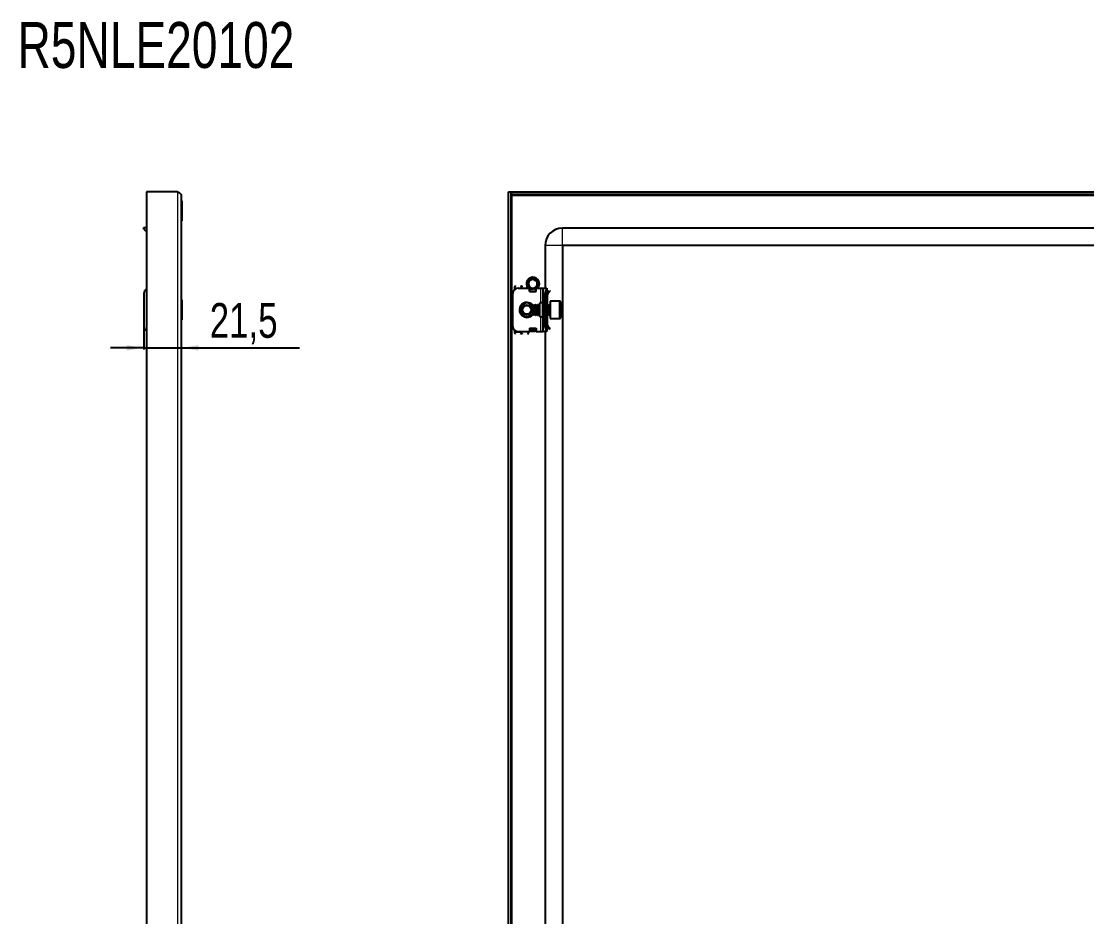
# Model space of a CAD drawing. Header units: millimetres. Extents: x -470 to 1925, y -869 to 1304.
# Drawn here: x 698 to 1311, y 789 to 1304 of the extents above; entities that cross this region are included whole.
import ezdxf

# ---------------------------------------------------------------- set-up
doc = ezdxf.new("R2010")
doc.units = ezdxf.units.MM
doc.layers.add('FORMAT', color=7, linetype='Continuous')
doc.styles.add('SLDTEXTSTYLE0', font='TXT', dxfattribs={"width": 0.75})
doc.dimstyles.new('SLDDIMSTYLE1', dxfattribs={"dimtxt": 20, "dimasz": 10, "dimexe": 0, "dimexo": 0.0625, "dimgap": 5, "dimtad": 2, "dimdec": 1, "dimrnd": 1e-09, "dimzin": 12, "dimdsep": 46, "dimtxsty": 'SLDTEXTSTYLE0', "dimsah": 1, "dimcen": 0.09, "dimadec": 0, "dimazin": 3, "dimtfac": 1, "dimtmove": 0, "dimatfit": 0, "dimfxl": 0, "dimfrac": 2, "dimtolj": 1, "dimtzin": 12, "dimarcsym": 0})

# ---------------------------------------------------------------- blocks, each defined once
blk = doc.blocks.new('_D_4')
at = {"layer": 'FORMAT'}
for p, q in [((768.38, 1128.32), (768.38, 1115)), ((768.38, 1116), (749.14, 1116)), ((768.38, 1116), (789.88, 1116)), ((789.88, 1116), (857.99, 1116))]:
    blk.add_line(p, q, dxfattribs=at)
for points in [[(768.38, 1116), (758.38, 1117.54), (758.38, 1114.46)], [(789.88, 1116), (799.88, 1114.46), (799.88, 1117.54)]]:
    blk.add_solid(points, dxfattribs=at)
at = {"layer": 'FORMAT', "insert": (806.27, 1141.78), "char_height": 20, "attachment_point": 1, "style": 'SLDTEXTSTYLE0'}
blk.add_mtext('21,5', dxfattribs=at)

msp = doc.modelspace()

# ---------------------------------------------------------------- linework, layer by layer
at = {"color": 7, "linetype": 'Continuous', "lineweight": 25}
for p, q in [((769.88, 1205.83), (769.88, -755.17)), ((787.78, 1205.83), (769.88, 1205.83)), ((789.88, 1203.73), (789.88, -753.07)), ((978.24, -755.17), (978.24, 1205.83)), ((978.24, 1205.83), (979.74, 1205.83)), ((979.74, -755.17), (979.74, 1205.83)), ((979.94, 1204.33), (979.94, 1205.83)), ((979.94, 1205.83), (1922.54, 1205.83)), ((979.94, 1204.33), (1922.54, 1204.33)), ((790.12, 1200.62), (789.88, 1200.62)), ((790.12, 1200.62), (790.12, 1189.05)), ((768.38, 1185.33), (769.88, 1185.33)), ((768.38, 1184.33), (768.38, 1185.33)), ((768.38, 1184.33), (769.38, 1183.33)), ((789.88, 1189.05), (790.12, 1189.05)), ((1438.74, 1184.83), (1009.24, 1184.83)), ((769.88, 1183.33), (769.38, 1183.33)), ((999.24, 1174.83), (999.24, 1150.33)), ((1009.24, 1174.83), (1009.24, -724.17)), ((1893.24, 1174.83), (1009.24, 1174.83)), ((989.24, 1152.92), (989.27, 1153.18)), ((989.24, 1152.72), (989.26, 1152.96)), ((989.24, 1152.92), (989.24, 1152.87)), ((989.25, 1153.13), (989.25, 1153.08)), ((989.28, 1153.34), (989.27, 1153.29)), ((989.32, 1153.53), (989.31, 1153.49)), ((989.32, 1153.53), (989.4, 1153.77)), ((989.37, 1153.72), (989.36, 1153.68)), ((990.16, 1155), (990.32, 1155.13)), ((990.62, 1155.35), (990.82, 1155.47)), ((990.79, 1155.46), (990.75, 1155.43)), ((990.79, 1155.39), (990.75, 1155.43)), ((990.79, 1155.46), (991.02, 1155.54)), ((990.97, 1155.55), (990.93, 1155.53)), ((991.17, 1155.63), (991.12, 1155.61)), ((991.17, 1155.63), (991.39, 1155.7)), ((991.36, 1155.7), (991.31, 1155.68)), ((991.55, 1155.75), (991.5, 1155.74)), ((992.44, 1155.82), (991.69, 1155.75)), ((993.05, 1155.72), (993, 1155.73)), ((993.93, 1155.31), (993.89, 1155.33)), ((994.1, 1155.18), (994.06, 1155.21)), ((994.26, 1155.05), (994.22, 1155.08)), ((994.4, 1154.91), (994.37, 1154.94)), ((994.4, 1154.91), (994.52, 1154.78)), ((994.51, 1154.79), (994.5, 1154.81)), ((994.53, 1153.7), (994.7, 1153.29)), ((768.38, 1147.33), (768.38, 1128.33)), ((980.74, 1128.33), (980.74, 1147.33)), ((981.74, 1150.58), (981.74, 1149.57)), ((983.74, 1150.33), (990.24, 1150.33)), ((989.24, 1152.72), (989.24, 1152.67)), ((989.25, 1152.52), (989.26, 1152.47)), ((989.28, 1152.33), (989.29, 1152.28)), ((989.32, 1152.15), (989.33, 1152.1)), ((989.37, 1151.97), (989.38, 1151.92)), ((989.42, 1151.79), (989.43, 1151.78)), ((990.01, 1150.82), (990.04, 1150.79)), ((990.15, 1150.68), (990.18, 1150.65)), ((990.24, 1148.33), (990.24, 1150.33)), ((990.49, 1149.51), (990.24, 1149.66)), ((990.24, 1148.33), (994.24, 1148.33)), ((990.46, 1150.42), (990.25, 1150.6)), ((990.3, 1150.54), (990.33, 1150.51)), ((990.44, 1148.33), (990.44, 1149.54)), ((990.46, 1150.42), (990.5, 1150.39)), ((990.49, 1149.95), (990.83, 1150.19)), ((990.99, 1149.95), (990.49, 1149.6)), ((990.49, 1149.6), (990.49, 1149.95)), ((990.49, 1148.68), (990.49, 1149.6)), ((990.49, 1148.33), (990.49, 1148.68)), ((990.63, 1150.3), (990.67, 1150.27)), ((990.81, 1150.19), (990.85, 1150.17)), ((990.99, 1149.95), (991.39, 1149.95)), ((991.34, 1149.97), (991.14, 1150.07)), ((991.16, 1150.03), (991.21, 1150.01)), ((991.34, 1149.97), (991.38, 1149.95)), ((991.52, 1149.92), (991.56, 1149.91)), ((992.69, 1149.87), (992.51, 1149.84)), ((992.84, 1149.89), (992.88, 1149.9)), ((993.22, 1149.99), (992.93, 1149.93)), ((993.08, 1149.95), (993.49, 1149.95)), ((993.99, 1149.6), (993.49, 1149.95)), ((993.58, 1150.24), (993.99, 1149.95)), ((993.78, 1150.25), (993.59, 1150.17)), ((993.99, 1149.95), (993.99, 1149.6)), ((994.24, 1149.66), (993.99, 1149.51)), ((993.99, 1149.6), (993.99, 1148.68)), ((993.99, 1148.68), (993.99, 1148.33)), ((994.24, 1148.33), (994.24, 1150.33)), ((994.24, 1150.33), (996.74, 1150.33)), ((994.51, 1150.86), (994.34, 1150.74)), ((994.48, 1150.9), (994.36, 1150.71)), ((995.01, 1151.71), (994.91, 1151.53)), ((995.02, 1151.71), (994.92, 1151.53)), ((995.07, 1151.85), (995.09, 1151.89)), ((995.13, 1152.03), (995.14, 1152.08)), ((995.23, 1152.63), (995.17, 1152.32)), ((995.18, 1152.22), (995.19, 1152.27)), ((995.21, 1152.43), (995.22, 1152.48)), ((995.23, 1152.63), (995.24, 1152.68)), ((995.24, 1152.83), (995.24, 1152.83)), ((996.74, 1150.33), (998.24, 1150.33)), ((998.24, 1150.33), (1000.24, 1150.33)), ((998.24, 1147.33), (998.24, 1150.33)), ((998.24, 1128.33), (998.24, 1147.33)), ((999.24, 1128.33), (999.24, 1147.33)), ((1000.24, 1150.33), (1000.24, 1149.57)), ((1000.24, 1149.57), (1000.24, 1126.09)), ((1000.24, 1149.24), (1000.45, 1149.04)), ((1000.74, 1148.33), (1000.74, 1147.87)), ((1000.82, 1147.99), (1001.8, 1148.97)), ((1001.18, 1147.64), (1000.82, 1147.99)), ((1001.18, 1147.64), (1002.15, 1148.62)), ((1001.8, 1148.97), (1002.15, 1148.62)), ((790.13, 1143.62), (789.88, 1143.62)), ((790.13, 1143.62), (790.13, 1142.9)), ((790.13, 1142.9), (790.13, 1132.05)), ((992.79, 1140.83), (992.24, 1140.28)), ((992.85, 1140.83), (992.79, 1140.83)), ((992.79, 1140.83), (992.79, 1136.21)), ((993.24, 1140.28), (992.85, 1140.83)), ((992.85, 1140.83), (992.85, 1140.36)), ((993.63, 1140.83), (993.24, 1140.28)), ((993.85, 1140.83), (993.63, 1140.83)), ((993.63, 1140.83), (993.63, 1140.36)), ((994.24, 1140.28), (993.85, 1140.83)), ((993.85, 1140.83), (993.85, 1140.36)), ((994.63, 1140.83), (994.24, 1140.28)), ((994.85, 1140.83), (994.63, 1140.83)), ((994.63, 1140.83), (994.63, 1140.36)), ((995.24, 1140.28), (994.85, 1140.83)), ((994.85, 1140.83), (994.85, 1140.36)), ((995.63, 1140.83), (995.24, 1140.28)), ((995.85, 1140.83), (995.63, 1140.83)), ((995.63, 1140.83), (995.63, 1140.36)), ((996.24, 1140.28), (995.85, 1140.83)), ((995.85, 1140.83), (995.85, 1140.36)), ((997.74, 1141.83), (996.24, 1141.83)), ((996.24, 1133.83), (996.24, 1141.83)), ((1000.74, 1146.58), (1000.24, 1146.58)), ((1000.24, 1143.08), (1000.24, 1146.58)), ((1000.74, 1143.08), (1000.24, 1143.08)), ((1000.63, 1140.83), (1000.24, 1140.28)), ((1000.85, 1140.83), (1000.63, 1140.83)), ((1000.63, 1140.83), (1000.63, 1140.36)), ((1000.74, 1143.08), (1000.74, 1146.58)), ((1000.74, 1140.83), (1000.74, 1143.08)), ((1001.24, 1140.28), (1000.85, 1140.83)), ((1000.85, 1140.83), (1000.85, 1140.36)), ((1001.63, 1140.83), (1001.24, 1140.28)), ((1001.99, 1140.83), (1001.63, 1140.83)), ((1001.63, 1140.83), (1001.63, 1140.36)), ((1007.64, 1142.83), (1002.24, 1142.83)), ((1002.24, 1142.83), (1002.24, 1135.14)), ((1008.24, 1142.23), (1008.24, 1135.46)), ((992.24, 1140.28), (992.24, 1136.51)), ((992.24, 1136.51), (992.24, 1135.38)), ((992.24, 1135.38), (992.79, 1134.83)), ((992.79, 1136.21), (992.79, 1134.83)), ((992.79, 1134.83), (992.85, 1134.83)), ((992.85, 1140.36), (992.85, 1134.83)), ((992.85, 1134.83), (993.24, 1135.38)), ((993.24, 1140.28), (993.24, 1139.89)), ((993.24, 1139.89), (993.24, 1135.38)), ((993.24, 1135.38), (993.63, 1134.83)), ((993.63, 1140.36), (993.63, 1134.83)), ((993.63, 1134.83), (993.85, 1134.83)), ((993.85, 1140.36), (993.85, 1134.83)), ((993.85, 1134.83), (994.24, 1135.38)), ((994.24, 1140.28), (994.24, 1139.89)), ((994.24, 1139.89), (994.24, 1135.38)), ((994.24, 1135.38), (994.63, 1134.83)), ((994.63, 1140.36), (994.63, 1134.83)), ((994.63, 1134.83), (994.85, 1134.83)), ((994.85, 1140.36), (994.85, 1134.83)), ((994.85, 1134.83), (995.24, 1135.38)), ((995.24, 1140.28), (995.24, 1139.89)), ((995.24, 1139.89), (995.24, 1135.38)), ((995.24, 1135.38), (995.63, 1134.83)), ((995.63, 1140.36), (995.63, 1134.83)), ((995.63, 1134.83), (995.85, 1134.83)), ((995.85, 1140.36), (995.85, 1134.83)), ((995.85, 1134.83), (996.24, 1135.38)), ((1000.24, 1135.38), (1000.63, 1134.83)), ((1000.63, 1140.36), (1000.63, 1134.83)), ((1000.63, 1134.83), (1000.85, 1134.83)), ((1000.74, 1132.58), (1000.74, 1134.83)), ((1000.85, 1140.36), (1000.85, 1134.83)), ((1000.85, 1134.83), (1001.24, 1135.38)), ((1001.24, 1140.28), (1001.24, 1139.89)), ((1001.24, 1139.89), (1001.24, 1135.38)), ((1001.24, 1135.38), (1001.63, 1134.83)), ((1001.63, 1140.36), (1001.63, 1134.83)), ((1001.63, 1134.83), (1001.99, 1134.83)), ((1002.24, 1135.14), (1002.24, 1132.83)), ((1008.24, 1135.46), (1008.24, 1133.43)), ((789.88, 1132.05), (790.13, 1132.05)), ((996.24, 1133.83), (997.74, 1133.83)), ((998.24, 1125.33), (998.24, 1128.33)), ((1000.24, 1129.08), (1000.24, 1132.58)), ((1000.24, 1132.58), (1000.74, 1132.58)), ((1000.74, 1129.08), (1000.24, 1129.08)), ((1000.74, 1129.08), (1000.74, 1132.58)), ((1002.24, 1132.83), (1007.64, 1132.83)), ((981.74, 1126.09), (981.74, 1125.08)), ((983.74, 1125.33), (990.24, 1125.33)), ((989.74, 1125.33), (989.74, 1125.08)), ((990.24, 1127.33), (990.24, 1125.33)), ((990.24, 1127.33), (994.24, 1127.33)), ((990.24, 1125.45), (990.44, 1125.45)), ((990.44, 1125.45), (990.44, 1127.33)), ((990.49, 1126.98), (990.49, 1127.33)), ((990.49, 1126.06), (990.49, 1126.98)), ((990.49, 1125.71), (990.49, 1126.06)), ((990.49, 1126.06), (990.99, 1125.71)), ((990.99, 1125.36), (990.49, 1125.71)), ((990.99, 1125.71), (990.99, 1125.36)), ((993.49, 1125.71), (990.99, 1125.71)), ((993.49, 1125.36), (990.99, 1125.36)), ((993.49, 1125.71), (993.99, 1126.06)), ((993.49, 1125.36), (993.49, 1125.71)), ((993.99, 1125.71), (993.49, 1125.36)), ((993.99, 1127.33), (993.99, 1126.98)), ((993.99, 1126.98), (993.99, 1126.06)), ((993.99, 1126.06), (993.99, 1125.71)), ((994.24, 1127.33), (994.24, 1125.33)), ((994.24, 1125.33), (996.74, 1125.33)), ((996.74, 1125.33), (998.24, 1125.33)), ((1000.24, 1125.33), (998.24, 1125.33)), ((999.24, 1125.33), (999.24, 550.33)), ((1000.45, 1126.62), (1000.24, 1126.42)), ((1000.24, 1126.09), (1000.24, 1125.33)), ((1000.74, 1127.33), (1000.74, 1127.72)), ((1001.18, 1128.02), (1000.82, 1127.67)), ((1000.82, 1127.67), (1001.8, 1126.69)), ((1001.18, 1128.02), (1002.15, 1127.04)), ((1001.8, 1126.69), (1002.15, 1127.04))]:
    msp.add_line(p, q, dxfattribs=at)
at = {"color": 8, "linetype": 'Continuous', "lineweight": 18}
for p, q in [((787.78, 1205.83), (787.78, -755.17)), ((980.34, -753.07), (980.34, 1203.73)), ((980.34, 1203.73), (1922.14, 1203.73)), ((1009.24, 1174.83), (1009.24, 1184.83)), ((1009.24, 1174.83), (999.24, 1174.83)), ((981.74, 1150.58), (985.74, 1150.58)), ((985.74, 1150.58), (989.24, 1150.58)), ((993.99, 1148.68), (990.49, 1148.68)), ((996.74, 1141.83), (996.74, 1150.33)), ((999.24, 1147.33), (998.24, 1147.33)), ((1000.24, 1148.83), (1000.45, 1149.04)), ((1000.24, 1148.33), (1000.74, 1148.33)), ((997.74, 1133.83), (997.74, 1141.83)), ((1001.99, 1134.83), (1001.99, 1140.83)), ((1007.64, 1135.14), (1007.64, 1142.83)), ((1007.64, 1132.83), (1007.64, 1135.14)), ((996.74, 1125.33), (996.74, 1133.83)), ((998.24, 1128.33), (999.24, 1128.33)), ((981.74, 1125.08), (985.74, 1125.08)), ((989.74, 1125.08), (985.74, 1125.08)), ((990.49, 1126.98), (993.99, 1126.98)), ((1000.24, 1127.33), (1000.74, 1127.33)), ((1000.24, 1126.83), (1000.45, 1126.62))]:
    msp.add_line(p, q, dxfattribs=at)
at = {"color": 7, "linetype": 'Continuous', "lineweight": 25}
for radius in [3, 2.76, 2.45]:
    msp.add_circle((988.74, 1137.83), radius, dxfattribs=at)
for centre, radius, start, end in [((1009.24, 1174.83), 10, 90, 180), ((992.24, 1152.83), 3.75, 0, 221.81031), ((992.24, 1152.83), 2.5, 168.59442, 228.59442), ((992.24, 1152.83), 2.5, 108.59442, 168.59442), ((992.24, 1152.83), 2.5, 75.88813, 108.59442), ((992.24, 1152.83), 3, 59.92857, 86.21929), ((992.24, 1152.83), 3, 360, 40.74374), ((992.24, 1152.83), 2.5, 348.59442, 10.51652), ((771.38, 1147.33), 3, 120, 180), ((983.74, 1147.33), 3, 90, 180), ((992.24, 1152.83), 2.5, 228.59442, 288.59442), ((992.24, 1152.83), 2.5, 288.59442, 348.59442), ((992.24, 1152.83), 3.75, 318.18969, 0), ((1002.24, 1147.33), 3, 131.81031, 180), ((999.74, 1148.33), 1, 360, 45), ((988.74, 1137.83), 4, 90, 331.04498), ((988.74, 1137.83), 4, 28.95502, 90), ((997.74, 1142.33), 0.5, 270, 0), ((1001.99, 1141.08), 0.25, 270, 0), ((1007.64, 1142.23), 0.6, 0, 90), ((1001.99, 1134.58), 0.25, 360, 90), ((771.38, 1128.33), 3, 180, 240), ((983.74, 1128.33), 3, 180, 270), ((997.74, 1133.33), 0.5, 360, 90), ((1002.24, 1128.33), 3, 180, 228.18969), ((1007.64, 1133.43), 0.6, 270, 360), ((999.74, 1127.33), 1, 315, 0)]:
    msp.add_arc(centre, radius, start, end, dxfattribs=at)
at = {"color": 8, "linetype": 'Continuous', "lineweight": 18}
for start, end in [(35.46217, 270), (270, 324.53783)]:
    msp.add_arc((988.74, 1137.83), 4.5, start, end, dxfattribs=at)
at = {"color": 7, "linetype": 'Continuous', "lineweight": 25}
for points, knots in [([(787.78, 1205.83), (788.06, 1205.65), (788.62, 1205.3), (789.32, 1204.76), (789.79, 1204.24), (789.85, 1203.9), (789.88, 1203.73)], [0, 0, 0, 0, 0.254757, 0.509649, 0.764542, 1, 1, 1, 1]), ([(979.94, 1204.72), (979.93, 1204.75), (979.79, 1205.12), (979.76, 1205.49), (979.74, 1205.83)], [0, 0, 0, 0, 0.09093, 1, 1, 1, 1]), ([(980.34, 1203.73), (980.25, 1203.91), (980.16, 1204.11), (980.09, 1204.31), (980.08, 1204.33)], [0, 0, 0, 0, 0.908361, 1, 1, 1, 1]), ([(989.24, 1152.92), (989.27, 1152.94), (989.33, 1152.97), (989.43, 1152.99), (989.52, 1153), (989.57, 1152.99), (989.59, 1152.99)], [0, 0, 0, 0, 0.2937792, 0.5589816, 0.8184942, 1, 1, 1, 1]), ([(989.46, 1152.9), (989.45, 1152.9), (989.4, 1152.91), (989.32, 1152.9), (989.27, 1152.88), (989.24, 1152.87)], [0, 0, 0, 0, 0.236131, 0.613435, 1, 1, 1, 1]), ([(989.25, 1153.13), (989.29, 1153.14), (989.35, 1153.17), (989.45, 1153.18), (989.54, 1153.18), (989.62, 1153.16), (989.68, 1153.14), (989.7, 1153.12), (989.7, 1153.12)], [0, 0, 0, 0, 0.227908, 0.430276, 0.627707, 0.816134, 0.99284, 1, 1, 1, 1]), ([(989.63, 1153.03), (989.63, 1153.03), (989.59, 1153.06), (989.52, 1153.08), (989.43, 1153.1), (989.34, 1153.1), (989.28, 1153.09), (989.25, 1153.08)], [0, 0, 0, 0, 0.050156, 0.304513, 0.55888, 0.776903, 1, 1, 1, 1]), ([(989.72, 1153.15), (989.69, 1153.17), (989.64, 1153.21), (989.55, 1153.25), (989.46, 1153.28), (989.36, 1153.29), (989.3, 1153.29), (989.27, 1153.29)], [0, 0, 0, 0, 0.19243, 0.403622, 0.614801, 0.805152, 1, 1, 1, 1]), ([(989.28, 1153.34), (989.32, 1153.34), (989.38, 1153.36), (989.48, 1153.36), (989.57, 1153.35), (989.64, 1153.32), (989.71, 1153.28), (989.74, 1153.25), (989.76, 1153.23)], [0, 0, 0, 0, 0.205811, 0.38496, 0.558827, 0.724121, 0.878934, 1, 1, 1, 1]), ([(989.74, 1153.28), (989.72, 1153.3), (989.68, 1153.35), (989.6, 1153.41), (989.51, 1153.45), (989.41, 1153.48), (989.35, 1153.49), (989.31, 1153.49)], [0, 0, 0, 0, 0.183111, 0.381533, 0.579913, 0.787111, 1, 1, 1, 1]), ([(989.32, 1153.53), (989.36, 1153.54), (989.42, 1153.55), (989.52, 1153.53), (989.6, 1153.51), (989.67, 1153.47), (989.73, 1153.42), (989.76, 1153.38), (989.77, 1153.36)], [0, 0, 0, 0, 0.207037, 0.38272, 0.55212, 0.712365, 0.86221, 1, 1, 1, 1]), ([(989.78, 1153.37), (989.77, 1153.39), (989.75, 1153.43), (989.69, 1153.5), (989.62, 1153.57), (989.54, 1153.62), (989.45, 1153.66), (989.39, 1153.67), (989.36, 1153.68)], [0, 0, 0, 0, 0.112687, 0.266978, 0.464332, 0.661607, 0.829157, 1, 1, 1, 1]), ([(989.37, 1153.66), (989.37, 1153.68), (989.39, 1153.8), (989.44, 1153.9), (989.48, 1153.98)], [0, 0, 0, 0, 0.218168, 1, 1, 1, 1]), ([(989.37, 1153.72), (989.4, 1153.72), (989.46, 1153.72), (989.55, 1153.7), (989.62, 1153.66), (989.68, 1153.61), (989.74, 1153.55), (989.77, 1153.5), (989.79, 1153.46), (989.79, 1153.44)], [0, 0, 0, 0, 0.164802, 0.328662, 0.485343, 0.633184, 0.771489, 0.900657, 1, 1, 1, 1]), ([(989.79, 1153.32), (989.78, 1153.3), (989.76, 1153.22), (989.71, 1153.12), (989.64, 1153.03), (989.57, 1152.97), (989.5, 1152.92), (989.45, 1152.89), (989.41, 1152.87), (989.4, 1152.87)], [0, 0, 0, 0, 0.1251657, 0.3367685, 0.4886747, 0.6403706, 0.7919615, 0.9435026, 1, 1, 1, 1]), ([(989.4, 1152.87), (989.41, 1152.8), (989.42, 1152.4), (989.6, 1151.73), (989.97, 1151.26), (990.14, 1151.03)], [0, 0, 0, 0, 0.108003, 0.585763, 1, 1, 1, 1]), ([(990.78, 1155.38), (990.7, 1155.33), (990.35, 1155.1), (989.86, 1154.6), (989.64, 1154.04), (989.54, 1153.8)], [0, 0, 0, 0, 0.128781, 0.613629, 1, 1, 1, 1]), ([(989.54, 1153.8), (989.54, 1153.8), (989.57, 1153.79), (989.62, 1153.76), (989.69, 1153.71), (989.73, 1153.66), (989.77, 1153.58), (989.8, 1153.48), (989.8, 1153.38), (989.79, 1153.33), (989.79, 1153.32)], [0, 0, 0, 0, 0.022761, 0.192243, 0.346896, 0.477535, 0.588677, 0.783334, 0.968624, 1, 1, 1, 1]), ([(989.81, 1153.4), (989.8, 1153.43), (989.79, 1153.49), (989.75, 1153.58), (989.7, 1153.65), (989.64, 1153.72), (989.59, 1153.77), (989.55, 1153.79), (989.54, 1153.8)], [0, 0, 0, 0, 0.182737, 0.363423, 0.543947, 0.724373, 0.904747, 1, 1, 1, 1]), ([(991.44, 1155.2), (991.43, 1155.2), (991.38, 1155.18), (991.3, 1155.17), (991.21, 1155.17), (991.12, 1155.18), (991.03, 1155.21), (990.95, 1155.24), (990.87, 1155.29), (990.81, 1155.34), (990.79, 1155.37), (990.78, 1155.38)], [0, 0, 0, 0, 0.04296, 0.1733, 0.274263, 0.401081, 0.527716, 0.654259, 0.780759, 0.936852, 1, 1, 1, 1]), ([(990.79, 1155.46), (990.82, 1155.44), (990.88, 1155.4), (990.95, 1155.33), (990.99, 1155.27), (991.01, 1155.23), (991.01, 1155.22)], [0, 0, 0, 0, 0.319514, 0.608493, 0.891527, 1, 1, 1, 1]), ([(991.08, 1155.19), (991.08, 1155.19), (991.08, 1155.23), (991.07, 1155.3), (991.04, 1155.39), (990.99, 1155.47), (990.95, 1155.51), (990.93, 1155.53)], [0, 0, 0, 0, 0.00279, 0.269575, 0.536371, 0.765499, 1, 1, 1, 1]), ([(990.97, 1155.55), (991, 1155.53), (991.06, 1155.49), (991.12, 1155.41), (991.16, 1155.33), (991.19, 1155.25), (991.19, 1155.2), (991.19, 1155.17)], [0, 0, 0, 0, 0.234253, 0.442787, 0.646465, 0.841043, 1, 1, 1, 1]), ([(991.23, 1155.17), (991.23, 1155.2), (991.24, 1155.26), (991.23, 1155.36), (991.21, 1155.45), (991.17, 1155.54), (991.14, 1155.59), (991.12, 1155.61)], [0, 0, 0, 0, 0.181695, 0.396783, 0.61186, 0.803681, 1, 1, 1, 1]), ([(991.17, 1155.63), (991.19, 1155.61), (991.24, 1155.56), (991.29, 1155.48), (991.32, 1155.39), (991.34, 1155.31), (991.34, 1155.24), (991.33, 1155.19), (991.33, 1155.18)], [0, 0, 0, 0, 0.208724, 0.39105, 0.568219, 0.73683, 0.894853, 1, 1, 1, 1]), ([(991.35, 1155.18), (991.35, 1155.19), (991.37, 1155.23), (991.38, 1155.3), (991.39, 1155.4), (991.38, 1155.5), (991.36, 1155.6), (991.33, 1155.65), (991.31, 1155.68)], [0, 0, 0, 0, 0.043388, 0.23288, 0.422274, 0.611632, 0.803279, 1, 1, 1, 1]), ([(991.36, 1155.7), (991.38, 1155.67), (991.42, 1155.62), (991.46, 1155.53), (991.48, 1155.45), (991.48, 1155.36), (991.47, 1155.29), (991.45, 1155.23), (991.44, 1155.21), (991.43, 1155.2)], [0, 0, 0, 0, 0.198483, 0.367712, 0.531083, 0.685778, 0.830503, 0.965152, 1, 1, 1, 1]), ([(991.69, 1155.75), (991.7, 1155.74), (991.72, 1155.69), (991.74, 1155.62), (991.74, 1155.53), (991.72, 1155.46), (991.68, 1155.38), (991.62, 1155.3), (991.53, 1155.23), (991.47, 1155.21), (991.44, 1155.2)], [0, 0, 0, 0, 0.098631, 0.238541, 0.378532, 0.49895, 0.601027, 0.777401, 0.9101, 1, 1, 1, 1]), ([(991.46, 1155.22), (991.47, 1155.24), (991.5, 1155.29), (991.53, 1155.38), (991.55, 1155.48), (991.55, 1155.6), (991.52, 1155.69), (991.5, 1155.74)], [0, 0, 0, 0, 0.13286, 0.29106, 0.491007, 0.69089, 1, 1, 1, 1]), ([(991.55, 1155.75), (991.56, 1155.72), (991.59, 1155.67), (991.62, 1155.59), (991.62, 1155.5), (991.62, 1155.43), (991.59, 1155.33), (991.55, 1155.27), (991.52, 1155.24)], [0, 0, 0, 0, 0.16279, 0.324686, 0.479688, 0.626058, 0.76302, 1, 1, 1, 1]), ([(991.54, 1155.25), (991.55, 1155.25), (991.58, 1155.28), (991.61, 1155.34), (991.65, 1155.42), (991.69, 1155.51), (991.7, 1155.6), (991.7, 1155.69), (991.69, 1155.73), (991.69, 1155.75)], [0, 0, 0, 0, 0.036757, 0.196192, 0.355485, 0.51469, 0.719746, 0.882005, 1, 1, 1, 1]), ([(992.85, 1155.25), (993.13, 1155.2), (993.43, 1155.15), (993.7, 1155.02), (993.7, 1155.02)], [0, 0, 0, 0, 0.965671, 1, 1, 1, 1]), ([(992.85, 1155.25), (992.94, 1155.22), (993.08, 1155.16), (993.21, 1155.09), (993.25, 1155.06)], [0, 0, 0, 0, 0.681733, 1, 1, 1, 1]), ([(993.25, 1155.06), (993.32, 1155.03), (993.64, 1154.87), (994.15, 1154.45), (994.4, 1153.95), (994.53, 1153.7)], [0, 0, 0, 0, 0.130652, 0.560007, 1, 1, 1, 1]), ([(993.7, 1155.02), (993.7, 1155.03), (993.69, 1155.08), (993.68, 1155.15), (993.68, 1155.24), (993.7, 1155.34), (993.73, 1155.4), (993.74, 1155.43)], [0, 0, 0, 0, 0.113604, 0.31095, 0.508229, 0.75166, 1, 1, 1, 1]), ([(993.76, 1155.42), (993.76, 1155.38), (993.76, 1155.31), (993.73, 1155.21), (993.71, 1155.15), (993.69, 1155.13), (993.69, 1155.13)], [0, 0, 0, 0, 0.3571393, 0.6809788, 0.9981828, 1, 1, 1, 1]), ([(993.7, 1155.04), (993.72, 1155.06), (993.77, 1155.1), (993.82, 1155.17), (993.87, 1155.25), (993.88, 1155.3), (993.89, 1155.33)], [0, 0, 0, 0, 0.228254, 0.510351, 0.752319, 1, 1, 1, 1]), ([(994.31, 1154.61), (994.29, 1154.61), (994.25, 1154.6), (994.16, 1154.59), (994.06, 1154.6), (993.97, 1154.64), (993.89, 1154.69), (993.81, 1154.78), (993.74, 1154.89), (993.72, 1154.98), (993.7, 1155.02)], [0, 0, 0, 0, 0.073646, 0.169563, 0.351373, 0.438893, 0.519676, 0.682906, 0.8512, 1, 1, 1, 1]), ([(993.93, 1155.31), (993.93, 1155.27), (993.92, 1155.2), (993.89, 1155.11), (993.84, 1155.03), (993.79, 1154.97), (993.75, 1154.94), (993.73, 1154.93)], [0, 0, 0, 0, 0.240212, 0.454711, 0.664287, 0.864517, 1, 1, 1, 1]), ([(993.75, 1154.89), (993.77, 1154.9), (993.83, 1154.93), (993.91, 1154.99), (993.97, 1155.05), (994.03, 1155.13), (994.05, 1155.19), (994.06, 1155.21)], [0, 0, 0, 0, 0.172104, 0.391099, 0.610089, 0.802801, 1, 1, 1, 1]), ([(994.1, 1155.18), (994.09, 1155.15), (994.08, 1155.08), (994.03, 1154.99), (993.98, 1154.92), (993.92, 1154.87), (993.86, 1154.83), (993.81, 1154.82), (993.79, 1154.81)], [0, 0, 0, 0, 0.209239, 0.392702, 0.571062, 0.740844, 0.899958, 1, 1, 1, 1]), ([(993.81, 1154.79), (993.82, 1154.79), (993.86, 1154.8), (993.94, 1154.82), (994.03, 1154.87), (994.1, 1154.93), (994.17, 1155), (994.2, 1155.05), (994.22, 1155.08)], [0, 0, 0, 0, 0.0505002, 0.2411237, 0.4316534, 0.6221537, 0.8086921, 1, 1, 1, 1]), ([(994.26, 1155.05), (994.24, 1155.02), (994.22, 1154.95), (994.17, 1154.88), (994.11, 1154.81), (994.04, 1154.77), (993.96, 1154.74), (993.91, 1154.72), (993.88, 1154.72), (993.87, 1154.72)], [0, 0, 0, 0, 0.198035, 0.367663, 0.531495, 0.686664, 0.831818, 0.981917, 1, 1, 1, 1]), ([(993.89, 1154.71), (993.89, 1154.71), (993.92, 1154.71), (993.99, 1154.72), (994.08, 1154.74), (994.16, 1154.77), (994.23, 1154.81), (994.31, 1154.87), (994.35, 1154.92), (994.37, 1154.94)], [0, 0, 0, 0, 0.018281, 0.175639, 0.332896, 0.490097, 0.647274, 0.821632, 1, 1, 1, 1]), ([(994.4, 1154.91), (994.39, 1154.89), (994.36, 1154.83), (994.3, 1154.77), (994.23, 1154.72), (994.16, 1154.68), (994.08, 1154.66), (994.01, 1154.65), (993.96, 1154.66), (993.93, 1154.67)], [0, 0, 0, 0, 0.159446, 0.318034, 0.469983, 0.61348, 0.747649, 0.872856, 1, 1, 1, 1]), ([(993.95, 1154.66), (993.98, 1154.65), (994.04, 1154.64), (994.12, 1154.64), (994.2, 1154.65), (994.28, 1154.67), (994.39, 1154.72), (994.46, 1154.77), (994.5, 1154.81)], [0, 0, 0, 0, 0.1494074, 0.2785629, 0.4076606, 0.5367225, 0.7270454, 1, 1, 1, 1]), ([(994.51, 1154.79), (994.5, 1154.76), (994.46, 1154.72), (994.4, 1154.66), (994.35, 1154.63), (994.31, 1154.61), (994.31, 1154.61)], [0, 0, 0, 0, 0.315056, 0.630194, 0.945514, 1, 1, 1, 1]), ([(994.31, 1154.61), (994.33, 1154.59), (994.58, 1154.37), (994.92, 1153.91), (995.17, 1153.3), (995.22, 1152.95), (995.24, 1152.83)], [0, 0, 0, 0, 0.050685, 0.485619, 0.826643, 1, 1, 1, 1]), ([(994.75, 1152.5), (994.75, 1152.61), (994.77, 1152.87), (994.72, 1153.13), (994.7, 1153.29)], [0, 0, 0, 0, 0.4085207, 1, 1, 1, 1]), ([(981.74, 1150.58), (981.83, 1150.82), (982.03, 1151.31), (982.22, 1151.71), (982.31, 1151.9)], [0, 0, 0, 0, 0.502065, 1, 1, 1, 1]), ([(985.17, 1151.89), (985.25, 1151.74), (985.42, 1151.39), (985.61, 1150.9), (985.72, 1150.62), (985.74, 1150.58)], [0, 0, 0, 0, 0.415483, 0.917152, 1, 1, 1, 1]), ([(985.74, 1150.58), (985.83, 1150.82), (986.03, 1151.31), (986.22, 1151.71), (986.31, 1151.9)], [0, 0, 0, 0, 0.502065, 1, 1, 1, 1]), ([(990.01, 1150.82), (989.89, 1150.97), (989.61, 1151.32), (989.32, 1151.98), (989.27, 1152.49), (989.24, 1152.74)], [0, 0, 0, 0, 0.274163, 0.639603, 1, 1, 1, 1]), ([(989.35, 1152.09), (989.33, 1152.13), (989.27, 1152.28), (989.26, 1152.44), (989.25, 1152.56)], [0, 0, 0, 0, 0.2829098, 1, 1, 1, 1]), ([(989.55, 1151.53), (989.53, 1151.56), (989.44, 1151.7), (989.39, 1151.86), (989.36, 1151.99)], [0, 0, 0, 0, 0.192577, 1, 1, 1, 1]), ([(989.93, 1150.95), (989.89, 1150.99), (989.75, 1151.12), (989.66, 1151.3), (989.59, 1151.42)], [0, 0, 0, 0, 0.288707, 1, 1, 1, 1]), ([(990.01, 1150.82), (990.03, 1150.84), (990.06, 1150.89), (990.13, 1150.95), (990.2, 1150.99), (990.27, 1151.02), (990.34, 1151.04), (990.41, 1151.04), (990.44, 1151.03), (990.46, 1151.02)], [0, 0, 0, 0, 0.169226, 0.337427, 0.497935, 0.649179, 0.790582, 0.922688, 1, 1, 1, 1]), ([(990.51, 1150.98), (990.5, 1150.99), (990.43, 1150.99), (990.33, 1150.97), (990.22, 1150.93), (990.13, 1150.87), (990.07, 1150.82), (990.04, 1150.79)], [0, 0, 0, 0, 0.046579, 0.3626876, 0.5517357, 0.7407531, 1, 1, 1, 1]), ([(990.14, 1151.03), (990.14, 1151.04), (990.17, 1151.05), (990.22, 1151.07), (990.31, 1151.08), (990.41, 1151.06), (990.52, 1151.01), (990.57, 1150.97), (990.59, 1150.96)], [0, 0, 0, 0, 0.045866, 0.230744, 0.387461, 0.658246, 0.861978, 1, 1, 1, 1]), ([(990.5, 1151.02), (990.47, 1151.03), (990.41, 1151.05), (990.32, 1151.06), (990.22, 1151.05), (990.17, 1151.04), (990.14, 1151.03)], [0, 0, 0, 0, 0.251795, 0.502165, 0.752314, 1, 1, 1, 1]), ([(990.15, 1150.68), (990.16, 1150.71), (990.19, 1150.77), (990.25, 1150.84), (990.31, 1150.9), (990.39, 1150.94), (990.45, 1150.96), (990.5, 1150.96), (990.52, 1150.96)], [0, 0, 0, 0, 0.2116593, 0.3903606, 0.5623524, 0.7248192, 0.8766961, 1, 1, 1, 1]), ([(990.63, 1150.91), (990.62, 1150.91), (990.57, 1150.91), (990.5, 1150.89), (990.4, 1150.85), (990.32, 1150.8), (990.24, 1150.73), (990.2, 1150.68), (990.18, 1150.65)], [0, 0, 0, 0, 0.05388, 0.236051, 0.418115, 0.600136, 0.797238, 1, 1, 1, 1]), ([(990.3, 1150.54), (990.31, 1150.58), (990.33, 1150.64), (990.38, 1150.73), (990.43, 1150.79), (990.5, 1150.84), (990.57, 1150.88), (990.62, 1150.89), (990.64, 1150.89)], [0, 0, 0, 0, 0.2034846, 0.3799708, 0.5510085, 0.7134265, 0.8654989, 1, 1, 1, 1]), ([(990.7, 1150.82), (990.7, 1150.82), (990.66, 1150.82), (990.6, 1150.79), (990.51, 1150.73), (990.44, 1150.67), (990.38, 1150.6), (990.35, 1150.54), (990.33, 1150.51)], [0, 0, 0, 0, 0.002693, 0.20821, 0.413641, 0.619057, 0.807274, 1, 1, 1, 1]), ([(990.46, 1150.42), (990.47, 1150.45), (990.48, 1150.52), (990.52, 1150.61), (990.57, 1150.68), (990.63, 1150.74), (990.68, 1150.78), (990.71, 1150.79), (990.71, 1150.8)], [0, 0, 0, 0, 0.222831, 0.420099, 0.612409, 0.79585, 0.967895, 1, 1, 1, 1]), ([(990.76, 1150.7), (990.74, 1150.69), (990.7, 1150.67), (990.64, 1150.62), (990.58, 1150.55), (990.53, 1150.47), (990.51, 1150.41), (990.5, 1150.39)], [0, 0, 0, 0, 0.084965, 0.329338, 0.573716, 0.784411, 1, 1, 1, 1]), ([(990.59, 1150.96), (990.59, 1150.95), (990.63, 1150.91), (990.68, 1150.85), (990.73, 1150.77), (990.76, 1150.68), (990.79, 1150.59), (990.79, 1150.54), (990.79, 1150.51)], [0, 0, 0, 0, 0.066273, 0.267344, 0.4230955, 0.6187345, 0.8140891, 1, 1, 1, 1]), ([(990.63, 1150.3), (990.63, 1150.33), (990.64, 1150.4), (990.67, 1150.5), (990.71, 1150.58), (990.75, 1150.63), (990.77, 1150.65), (990.77, 1150.65)], [0, 0, 0, 0, 0.275174, 0.522846, 0.765225, 0.99702, 1, 1, 1, 1]), ([(990.79, 1150.51), (990.77, 1150.49), (990.73, 1150.44), (990.69, 1150.36), (990.68, 1150.3), (990.67, 1150.27)], [0, 0, 0, 0, 0.351509, 0.671861, 1, 1, 1, 1]), ([(990.79, 1150.51), (990.85, 1150.48), (991.18, 1150.3), (991.85, 1150.12), (992.47, 1150.16), (992.77, 1150.23), (992.77, 1150.23)], [0, 0, 0, 0, 0.102158, 0.551599, 0.99962, 1, 1, 1, 1]), ([(990.87, 1150.49), (990.87, 1150.48), (990.87, 1150.45), (990.86, 1150.38), (990.84, 1150.29), (990.81, 1150.23), (990.79, 1150.2)], [0, 0, 0, 0, 0.058255, 0.305509, 0.64716, 1, 1, 1, 1]), ([(992.84, 1149.89), (992.81, 1149.88), (992.49, 1149.82), (991.85, 1149.81), (991.19, 1150), (990.86, 1150.17), (990.79, 1150.2)], [0, 0, 0, 0, 0.044285, 0.46488, 0.894202, 1, 1, 1, 1]), ([(990.81, 1150.19), (990.81, 1150.23), (990.81, 1150.3), (990.83, 1150.39), (990.85, 1150.45), (990.87, 1150.47)], [0, 0, 0, 0, 0.371432, 0.710618, 1, 1, 1, 1]), ([(991.72, 1149.89), (991.68, 1149.89), (991.53, 1149.9), (991.4, 1149.95), (991.31, 1149.98)], [0, 0, 0, 0, 0.317385, 1, 1, 1, 1]), ([(992.41, 1149.86), (992.34, 1149.85), (992.17, 1149.82), (992, 1149.84), (991.9, 1149.85)], [0, 0, 0, 0, 0.399625, 1, 1, 1, 1]), ([(992.77, 1150.23), (992.78, 1150.24), (992.8, 1150.29), (992.86, 1150.37), (992.95, 1150.43), (993.01, 1150.45), (993.04, 1150.46)], [0, 0, 0, 0, 0.153621, 0.528305, 0.811762, 1, 1, 1, 1]), ([(992.91, 1150.4), (992.89, 1150.38), (992.84, 1150.34), (992.8, 1150.28), (992.78, 1150.24), (992.77, 1150.23)], [0, 0, 0, 0, 0.4133204, 0.8335068, 1, 1, 1, 1]), ([(992.84, 1149.89), (992.83, 1149.92), (992.8, 1149.97), (992.79, 1150.05), (992.78, 1150.14), (992.8, 1150.21), (992.83, 1150.3), (992.88, 1150.36), (992.91, 1150.39)], [0, 0, 0, 0, 0.1625787, 0.3241601, 0.4782157, 0.6233718, 0.7592045, 1, 1, 1, 1]), ([(992.95, 1150.39), (992.95, 1150.39), (992.91, 1150.35), (992.88, 1150.26), (992.86, 1150.15), (992.85, 1150.06), (992.86, 1149.98), (992.87, 1149.93), (992.88, 1149.9)], [0, 0, 0, 0, 0.001313, 0.309582, 0.493731, 0.677835, 0.837663, 1, 1, 1, 1]), ([(993.02, 1149.93), (993, 1149.96), (992.97, 1150.02), (992.94, 1150.11), (992.92, 1150.19), (992.93, 1150.27), (992.95, 1150.35), (992.97, 1150.4), (992.99, 1150.43), (993, 1150.44)], [0, 0, 0, 0, 0.195461, 0.359649, 0.517607, 0.666788, 0.806268, 0.936243, 1, 1, 1, 1]), ([(993.06, 1150.45), (993.05, 1150.42), (993.03, 1150.37), (993.01, 1150.28), (993.01, 1150.19), (993.02, 1150.08), (993.05, 1150), (993.07, 1149.95)], [0, 0, 0, 0, 0.147065, 0.321231, 0.495346, 0.669443, 1, 1, 1, 1]), ([(993.02, 1149.93), (993.03, 1149.94), (993.05, 1149.94), (993.06, 1149.95), (993.07, 1149.95)], [0, 0, 0, 0, 0.4789775, 1, 1, 1, 1]), ([(993.04, 1150.46), (993.05, 1150.46), (993.1, 1150.48), (993.18, 1150.49), (993.27, 1150.49), (993.34, 1150.48), (993.39, 1150.47), (993.4, 1150.47)], [0, 0, 0, 0, 0.099011, 0.388276, 0.61301, 0.895384, 1, 1, 1, 1]), ([(993.22, 1149.99), (993.19, 1150.02), (993.15, 1150.07), (993.1, 1150.16), (993.08, 1150.24), (993.07, 1150.32), (993.07, 1150.39), (993.08, 1150.43), (993.09, 1150.45)], [0, 0, 0, 0, 0.213002, 0.396975, 0.575181, 0.744364, 0.902779, 1, 1, 1, 1]), ([(993.19, 1150.49), (993.19, 1150.49), (993.17, 1150.45), (993.16, 1150.38), (993.16, 1150.28), (993.18, 1150.18), (993.21, 1150.09), (993.25, 1150.04), (993.26, 1150.01)], [0, 0, 0, 0, 0.019058, 0.219488, 0.419831, 0.620151, 0.807785, 1, 1, 1, 1]), ([(993.41, 1150.07), (993.38, 1150.09), (993.33, 1150.14), (993.27, 1150.22), (993.23, 1150.3), (993.21, 1150.38), (993.21, 1150.45), (993.21, 1150.48), (993.22, 1150.49)], [0, 0, 0, 0, 0.218347, 0.41099, 0.598711, 0.777744, 0.945667, 1, 1, 1, 1]), ([(993.41, 1150.07), (993.39, 1150.06), (993.33, 1150.03), (993.26, 1150.02), (993.22, 1150.01)], [0, 0, 0, 0, 0.301025, 1, 1, 1, 1]), ([(993.22, 1149.99), (993.22, 1150), (993.24, 1150), (993.25, 1150.01), (993.26, 1150.01)], [0, 0, 0, 0, 0.4765794, 1, 1, 1, 1]), ([(993.32, 1150.48), (993.32, 1150.47), (993.31, 1150.41), (993.33, 1150.33), (993.36, 1150.24), (993.4, 1150.16), (993.44, 1150.11), (993.45, 1150.09)], [0, 0, 0, 0, 0.114393, 0.350182, 0.585971, 0.790611, 1, 1, 1, 1]), ([(993.6, 1150.16), (993.57, 1150.18), (993.51, 1150.22), (993.44, 1150.29), (993.4, 1150.37), (993.37, 1150.43), (993.37, 1150.47), (993.36, 1150.48)], [0, 0, 0, 0, 0.260762, 0.494805, 0.723794, 0.94279, 1, 1, 1, 1]), ([(993.4, 1150.47), (993.46, 1150.51), (993.78, 1150.69), (994.28, 1151.16), (994.59, 1151.74), (994.67, 1152.08), (994.69, 1152.14)], [0, 0, 0, 0, 0.104785, 0.513079, 0.918136, 1, 1, 1, 1]), ([(993.41, 1150.07), (993.42, 1150.07), (993.43, 1150.08), (993.45, 1150.08), (993.45, 1150.09)], [0, 0, 0, 0, 0.4764859, 1, 1, 1, 1]), ([(993.42, 1150.51), (993.43, 1150.51), (993.47, 1150.5), (993.54, 1150.47), (993.61, 1150.42), (993.7, 1150.35), (993.74, 1150.28), (993.76, 1150.25)], [0, 0, 0, 0, 0.084477, 0.253367, 0.470159, 0.686909, 1, 1, 1, 1]), ([(993.48, 1150.46), (993.49, 1150.44), (993.5, 1150.39), (993.53, 1150.32), (993.58, 1150.24), (993.62, 1150.2), (993.64, 1150.18)], [0, 0, 0, 0, 0.154183, 0.462567, 0.728091, 1, 1, 1, 1]), ([(993.78, 1150.25), (993.74, 1150.27), (993.68, 1150.31), (993.61, 1150.38), (993.58, 1150.43), (993.56, 1150.45)], [0, 0, 0, 0, 0.362858, 0.693435, 1, 1, 1, 1]), ([(993.6, 1150.16), (993.6, 1150.16), (993.62, 1150.17), (993.63, 1150.17), (993.64, 1150.18)], [0, 0, 0, 0, 0.477867, 1, 1, 1, 1]), ([(995.07, 1151.85), (994.87, 1151.43), (994.55, 1150.78), (993.96, 1150.38), (993.76, 1150.25)], [0, 0, 0, 0, 0.657042, 1, 1, 1, 1]), ([(993.94, 1150.36), (993.93, 1150.35), (993.88, 1150.32), (993.83, 1150.3), (993.78, 1150.28)], [0, 0, 0, 0, 0.230751, 1, 1, 1, 1]), ([(993.78, 1150.25), (993.78, 1150.26), (993.8, 1150.27), (993.81, 1150.28), (993.82, 1150.28)], [0, 0, 0, 0, 0.480194, 1, 1, 1, 1]), ([(993.94, 1150.36), (993.95, 1150.37), (993.96, 1150.38), (993.98, 1150.39), (993.98, 1150.39)], [0, 0, 0, 0, 0.482687, 1, 1, 1, 1]), ([(994.1, 1150.48), (994.11, 1150.48), (994.12, 1150.49), (994.13, 1150.5), (994.14, 1150.51)], [0, 0, 0, 0, 0.484546, 1, 1, 1, 1]), ([(994.79, 1151.31), (994.77, 1151.26), (994.67, 1150.96), (994.42, 1150.75), (994.22, 1150.57)], [0, 0, 0, 0, 0.171865, 1, 1, 1, 1]), ([(994.25, 1150.6), (994.25, 1150.61), (994.26, 1150.62), (994.27, 1150.63), (994.28, 1150.63)], [0, 0, 0, 0, 0.485158, 1, 1, 1, 1]), ([(994.38, 1150.73), (994.39, 1150.73), (994.4, 1150.75), (994.41, 1150.76), (994.41, 1150.76)], [0, 0, 0, 0, 0.4842322, 1, 1, 1, 1]), ([(994.87, 1151.44), (994.84, 1151.37), (994.76, 1151.16), (994.6, 1151), (994.49, 1150.89)], [0, 0, 0, 0, 0.333789, 1, 1, 1, 1]), ([(994.51, 1150.86), (994.51, 1150.87), (994.53, 1150.89), (994.54, 1150.91), (994.55, 1150.92)], [0, 0, 0, 0, 0.296796, 1, 1, 1, 1]), ([(994.69, 1152.14), (994.68, 1152.18), (994.67, 1152.24), (994.68, 1152.31), (994.69, 1152.34)], [0, 0, 0, 0, 0.544473, 1, 1, 1, 1]), ([(995.13, 1152.03), (995.1, 1152.03), (995.04, 1152.03), (994.95, 1152.04), (994.87, 1152.07), (994.81, 1152.12), (994.75, 1152.17), (994.71, 1152.22), (994.69, 1152.26), (994.68, 1152.28)], [0, 0, 0, 0, 0.165667, 0.330522, 0.488809, 0.638525, 0.778629, 0.909213, 1, 1, 1, 1]), ([(995.07, 1151.85), (995.05, 1151.85), (994.99, 1151.86), (994.91, 1151.89), (994.84, 1151.93), (994.78, 1151.99), (994.74, 1152.05), (994.7, 1152.11), (994.68, 1152.16), (994.68, 1152.2), (994.68, 1152.21)], [0, 0, 0, 0, 0.154027, 0.307095, 0.452862, 0.590123, 0.718565, 0.838856, 0.95247, 1, 1, 1, 1]), ([(994.69, 1152.34), (994.69, 1152.34), (994.7, 1152.39), (994.72, 1152.45), (994.74, 1152.49), (994.75, 1152.5)], [0, 0, 0, 0, 0.157682, 0.80304, 1, 1, 1, 1]), ([(994.71, 1152.33), (994.73, 1152.31), (994.76, 1152.27), (994.82, 1152.21), (994.89, 1152.16), (994.97, 1152.12), (995.05, 1152.09), (995.11, 1152.08), (995.14, 1152.08)], [0, 0, 0, 0, 0.137266, 0.30795, 0.478578, 0.649185, 0.822833, 1, 1, 1, 1]), ([(994.71, 1152.19), (994.72, 1152.18), (994.74, 1152.14), (994.79, 1152.07), (994.86, 1152), (994.94, 1151.95), (995.01, 1151.91), (995.06, 1151.9), (995.09, 1151.89)], [0, 0, 0, 0, 0.076151, 0.276704, 0.47712, 0.677473, 0.837574, 1, 1, 1, 1]), ([(994.72, 1152.48), (994.73, 1152.47), (994.76, 1152.43), (994.82, 1152.38), (994.9, 1152.33), (995, 1152.29), (995.09, 1152.27), (995.15, 1152.27), (995.19, 1152.27)], [0, 0, 0, 0, 0.069872, 0.258455, 0.446951, 0.635422, 0.81547, 1, 1, 1, 1]), ([(995.18, 1152.22), (995.14, 1152.22), (995.08, 1152.21), (994.98, 1152.21), (994.9, 1152.23), (994.82, 1152.27), (994.76, 1152.31), (994.73, 1152.34), (994.72, 1152.36)], [0, 0, 0, 0, 0.208898, 0.388587, 0.562428, 0.727295, 0.881578, 1, 1, 1, 1]), ([(995.21, 1152.43), (995.18, 1152.42), (995.11, 1152.39), (995.02, 1152.39), (994.93, 1152.4), (994.84, 1152.42), (994.78, 1152.45), (994.75, 1152.48), (994.74, 1152.49)], [0, 0, 0, 0, 0.214065, 0.402363, 0.585629, 0.760234, 0.923894, 1, 1, 1, 1]), ([(994.75, 1152.54), (994.75, 1152.56), (994.77, 1152.59), (994.81, 1152.64), (994.87, 1152.69), (994.93, 1152.74), (995.01, 1152.79), (995.09, 1152.81), (995.17, 1152.83), (995.22, 1152.83), (995.24, 1152.83)], [0, 0, 0, 0, 0.060221, 0.18113, 0.301988, 0.42281, 0.589437, 0.75603, 0.87711, 1, 1, 1, 1]), ([(994.77, 1152.59), (994.8, 1152.57), (994.85, 1152.53), (994.94, 1152.49), (995.04, 1152.47), (995.13, 1152.46), (995.19, 1152.47), (995.22, 1152.48)], [0, 0, 0, 0, 0.189173, 0.404697, 0.62022, 0.807935, 1, 1, 1, 1]), ([(995.23, 1152.63), (995.2, 1152.62), (995.14, 1152.59), (995.04, 1152.57), (994.95, 1152.57), (994.87, 1152.59), (994.82, 1152.61), (994.8, 1152.62)], [0, 0, 0, 0, 0.235039, 0.445532, 0.651268, 0.847853, 1, 1, 1, 1]), ([(995, 1151.72), (994.99, 1151.66), (994.95, 1151.53), (994.89, 1151.42), (994.85, 1151.36)], [0, 0, 0, 0, 0.462482, 1, 1, 1, 1]), ([(994.88, 1152.7), (994.91, 1152.69), (994.97, 1152.67), (995.06, 1152.66), (995.15, 1152.66), (995.21, 1152.68), (995.24, 1152.68)], [0, 0, 0, 0, 0.237597, 0.516729, 0.755527, 1, 1, 1, 1]), ([(995.24, 1152.84), (995.21, 1152.82), (995.15, 1152.79), (995.05, 1152.76), (994.99, 1152.76), (994.97, 1152.76)], [0, 0, 0, 0, 0.371226, 0.708872, 1, 1, 1, 1]), ([(995.18, 1152.22), (995.17, 1152.17), (995.15, 1152.09), (995.12, 1152.02), (995.11, 1151.99)], [0, 0, 0, 0, 0.657988, 1, 1, 1, 1]), ([(995.24, 1152.84), (995.24, 1152.79), (995.24, 1152.71), (995.23, 1152.63), (995.22, 1152.61)], [0, 0, 0, 0, 0.659859, 1, 1, 1, 1]), ([(1000.82, 1147.99), (1000.67, 1147.81), (1000.37, 1147.43), (1000.25, 1146.9), (1000.24, 1146.62), (1000.24, 1146.58)], [0, 0, 0, 0, 0.461863, 0.923726, 1, 1, 1, 1]), ([(1001.18, 1147.64), (1001.06, 1147.49), (1000.88, 1147.26), (1000.76, 1146.88), (1000.75, 1146.68), (1000.74, 1146.58)], [0, 0, 0, 0, 0.485042, 0.738404, 1, 1, 1, 1]), ([(1000.24, 1129.08), (1000.26, 1128.84), (1000.32, 1128.36), (1000.6, 1127.9), (1000.8, 1127.69), (1000.82, 1127.67)], [0, 0, 0, 0, 0.461863, 0.923726, 1, 1, 1, 1]), ([(1000.74, 1129.08), (1000.76, 1128.89), (1000.79, 1128.6), (1000.98, 1128.25), (1001.11, 1128.1), (1001.18, 1128.02)], [0, 0, 0, 0, 0.485042, 0.738404, 1, 1, 1, 1]), ([(982.31, 1123.77), (982.23, 1123.93), (982.06, 1124.27), (981.87, 1124.76), (981.75, 1125.04), (981.74, 1125.08)], [0, 0, 0, 0, 0.415483, 0.917152, 1, 1, 1, 1]), ([(985.74, 1125.08), (985.64, 1124.84), (985.45, 1124.35), (985.26, 1123.95), (985.17, 1123.76)], [0, 0, 0, 0, 0.502065, 1, 1, 1, 1]), ([(986.31, 1123.77), (986.23, 1123.93), (986.06, 1124.27), (985.87, 1124.76), (985.75, 1125.04), (985.74, 1125.08)], [0, 0, 0, 0, 0.415483, 0.917152, 1, 1, 1, 1]), ([(989.74, 1125.08), (989.64, 1124.84), (989.45, 1124.35), (989.26, 1123.95), (989.17, 1123.76)], [0, 0, 0, 0, 0.502065, 1, 1, 1, 1])]:
    msp.add_open_spline(points, degree=3, knots=knots, dxfattribs=at)
msp.add_open_spline([(979.94, 1204.33), (979.97, 1204.32), (980.04, 1204.3), (980.14, 1204.16), (980.24, 1203.97), (980.31, 1203.81), (980.34, 1203.73)], degree=3, dxfattribs=at)

# ---------------------------------------------------------------- texts
at = {"layer": 'FORMAT', "insert": (695.63, 1303.5), "char_height": 26.458, "attachment_point": 1, "style": 'SLDTEXTSTYLE0'}
msp.add_mtext('R5NLE20102', dxfattribs=at)

# ---------------------------------------------------------------- dimensions: what is measured, and where the dimension line sits
at = {"layer": 'FORMAT'}
dim = msp.add_linear_dim(base=(789.88, 1116), p1=(768.38, 1128.33), p2=(789.88, 1203.73), dimstyle='SLDDIMSTYLE1', dxfattribs=at)
dim.commit()
dim.dimension.update_dxf_attribs({"geometry": '_D_4', "text_midpoint": (832.13, 1116), "dimtype": 160})

doc.saveas('drawing.dxf')
